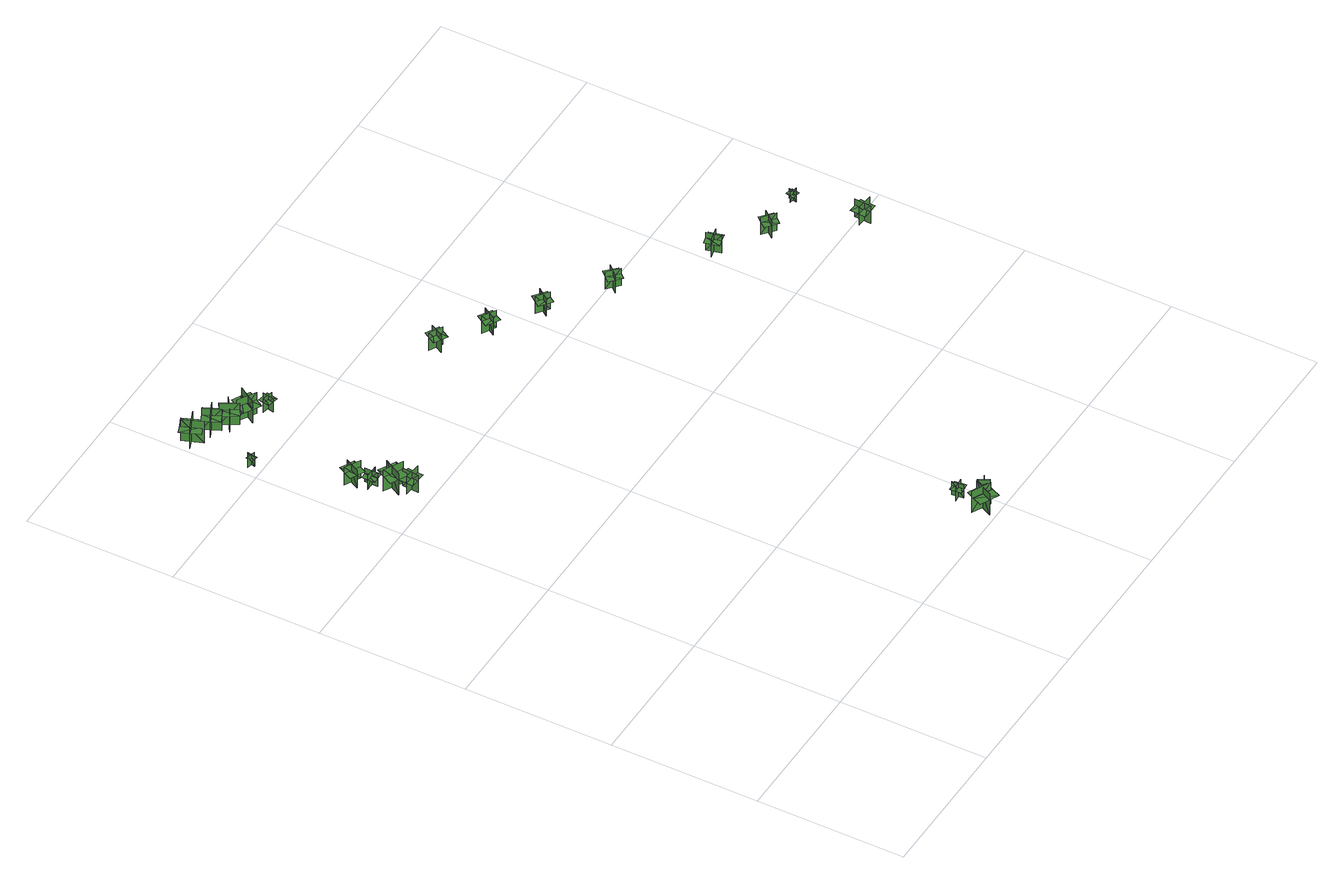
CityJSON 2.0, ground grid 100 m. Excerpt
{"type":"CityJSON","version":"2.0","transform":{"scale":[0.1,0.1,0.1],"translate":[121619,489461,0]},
"CityObjects":{
"tree1":{"type":"SolitaryVegetationObject","geometry":[{"type":"MultiSurface","lod":"1","boundaries":[[[0,1,2]],[[0,2,3]],[[4,5,6]],[[4,6,7]],[[8,9,10]],[[8,10,11]],[[8,11,12]],[[8,12,13]]]}]},
"tree2":{"type":"SolitaryVegetationObject","geometry":[{"type":"MultiSurface","lod":"1","boundaries":[[[14,15,16]],[[14,16,17]],[[18,19,20]],[[18,20,21]],[[22,23,24]],[[22,24,25]],[[22,25,26]],[[22,26,27]]]}]},
"tree3":{"type":"SolitaryVegetationObject","geometry":[{"type":"MultiSurface","lod":"1","boundaries":[[[28,29,30]],[[28,30,31]],[[32,33,34]],[[32,34,35]],[[36,37,38]],[[36,38,39]],[[36,39,40]],[[36,40,41]]]}]},
"tree4":{"type":"SolitaryVegetationObject","geometry":[{"type":"MultiSurface","lod":"1","boundaries":[[[42,43,44]],[[42,44,45]],[[46,47,48]],[[46,48,49]],[[50,51,52]],[[50,52,53]],[[50,53,54]],[[50,54,55]]]}]},
"tree5":{"type":"SolitaryVegetationObject","geometry":[{"type":"MultiSurface","lod":"1","boundaries":[[[56,57,58]],[[56,58,59]],[[60,61,62]],[[60,62,63]],[[64,65,66]],[[64,66,67]],[[64,67,68]],[[64,68,69]]]}]},
"tree6":{"type":"SolitaryVegetationObject","geometry":[{"type":"MultiSurface","lod":"1","boundaries":[[[70,71,72]],[[70,72,73]],[[74,75,76]],[[74,76,77]],[[78,79,80]],[[78,80,81]],[[78,81,82]],[[78,82,83]]]}]},
"tree7":{"type":"SolitaryVegetationObject","geometry":[{"type":"MultiSurface","lod":"1","boundaries":[[[84,85,86]],[[84,86,87]],[[88,89,90]],[[88,90,91]],[[92,93,94]],[[92,94,95]],[[92,95,96]],[[92,96,97]]]}]},
"tree8":{"type":"SolitaryVegetationObject","geometry":[{"type":"MultiSurface","lod":"1","boundaries":[[[98,99,100]],[[98,100,101]],[[102,103,104]],[[102,104,105]],[[106,107,108]],[[106,108,109]],[[106,109,110]],[[106,110,111]]]}]},
"tree9":{"type":"SolitaryVegetationObject","geometry":[{"type":"MultiSurface","lod":"1","boundaries":[[[112,113,114]],[[112,114,115]],[[116,117,118]],[[116,118,119]],[[120,121,122]],[[120,122,123]],[[120,123,124]],[[120,124,125]]]}]},
"tree10":{"type":"SolitaryVegetationObject","geometry":[{"type":"MultiSurface","lod":"1","boundaries":[[[126,127,128]],[[126,128,129]],[[130,131,132]],[[130,132,133]],[[134,135,136]],[[134,136,137]],[[134,137,138]],[[134,138,139]]]}]},
"tree11":{"type":"SolitaryVegetationObject","geometry":[{"type":"MultiSurface","lod":"1","boundaries":[[[140,141,142]],[[140,142,143]],[[144,145,146]],[[144,146,147]],[[148,149,150]],[[148,150,151]],[[148,151,152]],[[148,152,153]]]}]},
"tree12":{"type":"SolitaryVegetationObject","geometry":[{"type":"MultiSurface","lod":"1","boundaries":[[[154,155,156]],[[154,156,157]],[[158,159,160]],[[158,160,161]],[[162,163,164]],[[162,164,165]],[[162,165,166]],[[162,166,167]]]}]},
"tree13":{"type":"SolitaryVegetationObject","geometry":[{"type":"MultiSurface","lod":"1","boundaries":[[[168,169,170]],[[168,170,171]],[[172,173,174]],[[172,174,175]],[[176,177,178]],[[176,178,179]],[[176,179,180]],[[176,180,181]]]}]},
"tree14":{"type":"SolitaryVegetationObject","geometry":[{"type":"MultiSurface","lod":"1","boundaries":[[[182,183,184]],[[182,184,185]],[[186,187,188]],[[186,188,189]],[[190,191,192]],[[190,192,193]],[[190,193,194]],[[190,194,195]]]}]},
"tree15":{"type":"SolitaryVegetationObject","geometry":[{"type":"MultiSurface","lod":"1","boundaries":[[[196,197,198]],[[196,198,199]],[[200,201,202]],[[200,202,203]],[[204,205,206]],[[204,206,207]],[[204,207,208]],[[204,208,209]]]}]},
"tree16":{"type":"SolitaryVegetationObject","geometry":[{"type":"MultiSurface","lod":"1","boundaries":[[[210,211,212]],[[210,212,213]],[[214,215,216]],[[214,216,217]],[[218,219,220]],[[218,220,221]],[[218,221,222]],[[218,222,223]]]}]},
"tree17":{"type":"SolitaryVegetationObject","geometry":[{"type":"MultiSurface","lod":"1","boundaries":[[[224,225,226]],[[224,226,227]],[[228,229,230]],[[228,230,231]],[[232,233,234]],[[232,234,235]],[[232,235,236]],[[232,236,237]]]}]},
"tree18":{"type":"SolitaryVegetationObject","geometry":[{"type":"MultiSurface","lod":"1","boundaries":[[[238,239,240]],[[238,240,241]],[[242,243,244]],[[242,244,245]],[[246,247,248]],[[246,248,249]],[[246,249,250]],[[246,250,251]]]}]},
"tree19":{"type":"SolitaryVegetationObject","geometry":[{"type":"MultiSurface","lod":"1","boundaries":[[[252,253,254]],[[252,254,255]],[[256,257,258]],[[256,258,259]],[[260,261,262]],[[260,262,263]],[[260,263,264]],[[260,264,265]]]}]},
"tree20":{"type":"SolitaryVegetationObject","geometry":[{"type":"MultiSurface","lod":"1","boundaries":[[[266,267,268]],[[266,268,269]],[[270,271,272]],[[270,272,273]],[[274,275,276]],[[274,276,277]],[[274,277,278]],[[274,278,279]]]}]},
"tree21":{"type":"SolitaryVegetationObject","geometry":[{"type":"MultiSurface","lod":"1","boundaries":[[[280,281,282]],[[280,282,283]],[[284,285,286]],[[284,286,287]],[[288,289,290]],[[288,290,291]],[[288,291,292]],[[288,292,293]]]}]}
},
"vertices":[
[285,3415,17],[284,3327,17],[284,3327,126],[285,3415,126],[235,3365,17],[323,3365,17],[323,3365,126],[235,3365,126],[278,3409,91],[238,3409,91],[239,3321,91],[279,3321,91],[320,3322,91],[319,3410,91],
[217,3428,13],[270,3528,13],[270,3528,154],[217,3428,154],[303,3454,13],[203,3508,13],[203,3508,154],[303,3454,154],[227,3431,109],[274,3407,109],[325,3508,109],[278,3531,109],[232,3555,109],[180,3454,109],
[282,3180,17],[349,3301,17],[349,3301,189],[282,3180,189],[388,3210,17],[267,3277,17],[267,3277,189],[388,3210,189],[295,3183,133],[351,3153,133],[416,3275,133],[360,3305,133],[303,3335,133],[238,3213,133],
[424,3132,19],[311,3142,19],[311,3142,160],[424,3132,160],[366,3201,19],[356,3088,19],[356,3088,160],[366,3201,160],[418,3141,114],[421,3193,114],[308,3201,114],[305,3149,114],[301,3096,114],[414,3089,114],
[81,4053,13],[94,4109,13],[94,4109,91],[81,4053,91],[112,4073,13],[112,4073,91],[55,4086,91],[55,4086,13],[112,4073,66],[118,4096,66],[72,4107,66],[67,4083,66],[61,4060,66],[107,4049,66],
[115,4419,11],[64,4548,11],[64,4548,183],[115,4419,183],[158,4520,11],[30,4469,11],[30,4469,183],[158,4520,183],[121,4431,128],[180,4455,128],[126,4583,128],[67,4558,128],[8,4534,128],[62,4406,128],
[288,4464,8],[178,4412,8],[178,4412,178],[288,4464,178],[212,4491,8],[264,4381,8],[264,4381,178],[212,4491,178],[212,4491,130],[157,4465,130],[209,4355,130],[264,4381,130],[319,4408,130],[267,4517,130],
[381,4403,5],[279,4336,5],[279,4336,175],[381,4403,175],[302,4420,5],[368,4318,5],[368,4318,175],[302,4420,175],[302,4420,127],[251,4387,127],[317,4285,127],[368,4318,127],[419,4351,127],[353,4453,127],
[488,4373,6],[415,4255,6],[415,4255,178],[488,4373,178],[381,4347,6],[499,4275,6],[499,4275,178],[381,4347,178],[475,4371,123],[420,4403,123],[350,4284,123],[405,4252,123],[460,4219,123],[530,4338,123],
[605,4232,5],[529,4247,5],[529,4247,113],[605,4232,113],[576,4275,5],[562,4199,5],[562,4199,113],[576,4275,113],[576,4275,83],[538,4283,83],[523,4206,83],[562,4199,83],[600,4192,83],[614,4268,83],
[1839,140,8],[1962,78,8],[1962,78,180],[1839,140,180],[1874,35,8],[1935,159,8],[1935,159,180],[1874,35,180],[1842,127,125],[1814,69,125],[1939,10,125],[1967,68,125],[1994,125,125],[1869,185,125],
[1924,242,10],[1916,319,10],[1916,319,117],[1924,242,117],[1957,282,10],[1880,273,10],[1880,273,117],[1957,282,117],[1957,282,87],[1952,321,87],[1875,312,87],[1880,273,87],[1884,235,87],[1961,244,87],
[1990,139,10],[2056,179,10],[2056,179,117],[1990,139,117],[2040,126,10],[2000,192,10],[2000,192,117],[2040,126,117],[2040,126,87],[2073,146,87],[2033,212,87],[2000,192,87],[1967,172,87],[2007,106,87],
[1569,3607,13],[1482,3655,13],[1482,3655,152],[1569,3607,152],[1551,3671,13],[1503,3583,13],[1503,3583,152],[1551,3671,152],[1551,3671,113],[1508,3695,113],[1460,3608,113],[1503,3583,113],[1547,3559,113],[1595,3647,113],
[1795,3390,7],[1846,3475,7],[1846,3475,146],[1795,3390,146],[1859,3406,7],[1774,3457,7],[1774,3457,146],[1859,3406,146],[1859,3406,107],[1885,3449,107],[1799,3500,107],[1774,3457,107],[1748,3414,107],[1834,3363,107],
[2094,3197,7],[2154,3277,7],[2154,3277,146],[2094,3197,146],[2160,3206,7],[2080,3266,7],[2080,3266,146],[2160,3206,146],[2160,3206,107],[2190,3246,107],[2110,3305,107],[2080,3266,107],[2050,3226,107],[2130,3166,107],
[2541,3011,8],[2472,2938,8],[2472,2938,147],[2541,3011,147],[2474,3009,8],[2547,2941,8],[2547,2941,147],[2474,3009,147],[2474,3009,108],[2440,2973,108],[2513,2905,108],[2547,2941,108],[2581,2977,108],[2509,3046,108],
[3126,2622,9],[3029,2599,9],[3029,2599,147],[3126,2622,147],[3069,2657,9],[3092,2561,9],[3092,2561,147],[3069,2657,147],[3069,2657,109],[3021,2646,109],[3044,2549,109],[3092,2561,109],[3141,2572,109],[3118,2669,109],
[3414,2444,8],[3352,2367,8],[3352,2367,147],[3414,2444,147],[3348,2438,8],[3426,2375,8],[3426,2375,147],[3348,2438,147],[3348,2438,108],[3317,2399,108],[3395,2336,108],[3426,2375,108],[3457,2414,108],[3380,2476,108],
[3819,1959,12],[3706,1968,12],[3706,1968,153],[3819,1959,153],[3760,2028,12],[3752,1915,12],[3752,1915,153],[3760,2028,153],[3812,1968,107],[3816,2020,107],[3703,2027,107],[3699,1975,107],[3696,1923,107],[3809,1916,107],
[3676,2425,12],[3731,2413,12],[3731,2413,89],[3676,2425,89],[3696,2394,12],[3708,2448,12],[3708,2448,89],[3696,2394,89],[3696,2394,67],[3723,2388,67],[3735,2442,67],[3708,2448,67],[3681,2454,67],[3669,2399,67]
]}
